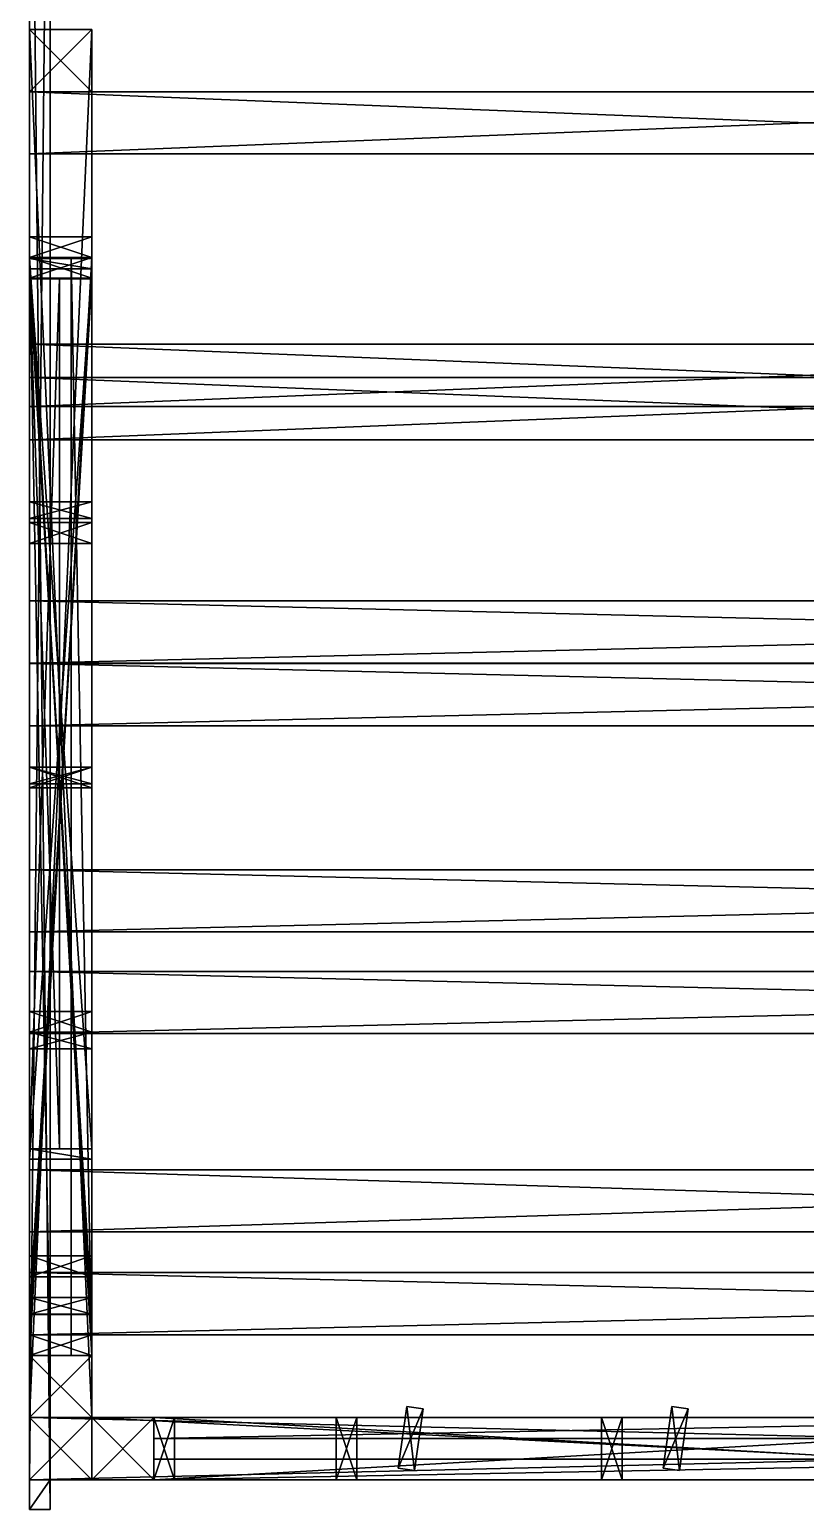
# Model space of a CAD drawing. Extents: x 18 to 6268, y -2472 to 1100.
# Drawn here: x 18 to 1890, y -2472 to 1100 of the extents above; entities that cross this region are included whole.
import ezdxf

# ---------------------------------------------------------------- set-up
doc = ezdxf.new("R2010")
doc.units = 0
doc.header["$MEASUREMENT"] = 0
doc.layers.get('0').update_dxf_attribs({"color": 13, "linetype": 'CONTINUOUS'})

# ---------------------------------------------------------------- blocks, each defined once
blk = doc.blocks.new('_____150_150_6250')
at = {"color": 57}
for p, q in [((6250, 150, 150), (0, 150, 150)), ((0, 0), (0, 150)), ((0, 150), (0, 150, 150)), ((6250, 150), (0, 150)), ((0, 150, 150), (0, 0, 150)), ((6250, 0, 150), (0, 0, 150)), ((6250, 0), (0, 0)), ((0, 0, 150), (0, 0))]:
    blk.add_line(p, q, dxfattribs=at)
mesh = blk.add_polyface(dxfattribs=at)
corners = [(6250, 150), (0, 0), (0, 150), (6250, 0)]
mesh.append_faces([[corners[k] for k in face] for face in [(0, 1, 2), (1, 0, 3)]], dxfattribs={"vtx0": -1, "color": 57})
mesh = blk.add_polyface(dxfattribs=at)
corners = [(6250, 0, 150), (0, 150, 150), (0, 0, 150), (6250, 150, 150)]
mesh.append_faces([[corners[k] for k in face] for face in [(0, 1, 2), (1, 0, 3)]], dxfattribs={"vtx0": -1, "color": 57})
mesh = blk.add_polyface(dxfattribs=at)
corners = [(0, 150, 150), (6250, 150), (0, 150), (6250, 150, 150)]
mesh.append_faces([[corners[k] for k in face] for face in [(0, 1, 2), (1, 0, 3)]], dxfattribs={"vtx0": -1, "color": 57})
mesh = blk.add_polyface(dxfattribs=at)
corners = [(0, 150, 150), (0, 0), (0, 0, 150), (0, 150)]
mesh.append_faces([[corners[k] for k in face] for face in [(0, 1, 2), (1, 0, 3)]], dxfattribs={"vtx0": -1, "color": 57})
mesh = blk.add_polyface(dxfattribs=at)
corners = [(6250, 0), (0, 0, 150), (0, 0), (6250, 0, 150)]
mesh.append_faces([[corners[k] for k in face] for face in [(0, 1, 2), (1, 0, 3)]], dxfattribs={"vtx0": -1, "color": 57})
blk = doc.blocks.new('GROUP_3')
at = {"color": 57}
for p, q in [((0, 0), (0, 150)), ((0, 0, 3050), (0, 150, 3050)), ((0, 150), (0, 150, 3050)), ((0, 150, 3050), (150, 150, 3050)), ((0, 150), (150, 150)), ((150, 150, 3050), (150, 0, 3050)), ((150, 150), (150, 150, 3050)), ((150, 150), (150, 0)), ((0, 0), (0, 0, 3050)), ((150, 0, 3050), (0, 0, 3050)), ((150, 0), (0, 0)), ((150, 0), (150, 0, 3050))]:
    blk.add_line(p, q, dxfattribs=at)
mesh = blk.add_polyface(dxfattribs=at)
corners = [(0, 150, 3050), (0, 0), (0, 0, 3050), (0, 150)]
mesh.append_faces([[corners[k] for k in face] for face in [(0, 1, 2), (1, 0, 3)]], dxfattribs={"vtx0": -1, "color": 57})
mesh = blk.add_polyface(dxfattribs=at)
corners = [(150, 0, 3050), (0, 150, 3050), (0, 0, 3050), (150, 150, 3050)]
mesh.append_faces([[corners[k] for k in face] for face in [(0, 1, 2), (1, 0, 3)]], dxfattribs={"vtx0": -1, "color": 57})
mesh = blk.add_polyface(dxfattribs=at)
corners = [(0, 150, 3050), (150, 150), (0, 150), (150, 150, 3050)]
mesh.append_faces([[corners[k] for k in face] for face in [(0, 1, 2), (1, 0, 3)]], dxfattribs={"vtx0": -1, "color": 57})
mesh = blk.add_polyface(dxfattribs=at)
corners = [(150, 150), (0, 0), (0, 150), (150, 0)]
mesh.append_faces([[corners[k] for k in face] for face in [(0, 1, 2), (1, 0, 3)]], dxfattribs={"vtx0": -1, "color": 57})
mesh = blk.add_polyface(dxfattribs=at)
corners = [(150, 150), (150, 0, 3050), (150, 0), (150, 150, 3050)]
mesh.append_faces([[corners[k] for k in face] for face in [(0, 1, 2), (1, 0, 3)]], dxfattribs={"vtx0": -1, "color": 57})
mesh = blk.add_polyface(dxfattribs=at)
corners = [(150, 0, 3050), (0, 0), (150, 0), (0, 0, 3050)]
mesh.append_faces([[corners[k] for k in face] for face in [(0, 1, 2), (1, 0, 3)]], dxfattribs={"vtx0": -1, "color": 57})
blk = doc.blocks.new('GROUP_6')
at = {"color": 57}
for p, q in [((0, 0), (0, 150)), ((0, 0, 3350), (0, 150, 3350)), ((0, 150), (0, 150, 3350)), ((0, 150), (150, 150)), ((0, 150, 3350), (150, 150, 3350)), ((150, 150), (150, 0)), ((150, 150), (150, 150, 3350)), ((150, 150, 3350), (150, 0, 3350)), ((150, 0), (0, 0)), ((150, 0, 3350), (0, 0, 3350)), ((0, 0), (0, 0, 3350)), ((150, 0), (150, 0, 3350))]:
    blk.add_line(p, q, dxfattribs=at)
mesh = blk.add_polyface(dxfattribs=at)
corners = [(0, 150, 3350), (0, 0), (0, 0, 3350), (0, 150)]
mesh.append_faces([[corners[k] for k in face] for face in [(0, 1, 2), (1, 0, 3)]], dxfattribs={"vtx0": -1, "color": 57})
mesh = blk.add_polyface(dxfattribs=at)
corners = [(0, 150, 3350), (150, 150), (0, 150), (150, 150, 3350)]
mesh.append_faces([[corners[k] for k in face] for face in [(0, 1, 2), (1, 0, 3)]], dxfattribs={"vtx0": -1, "color": 57})
mesh = blk.add_polyface(dxfattribs=at)
corners = [(150, 0, 3350), (0, 150, 3350), (0, 0, 3350), (150, 150, 3350)]
mesh.append_faces([[corners[k] for k in face] for face in [(0, 1, 2), (1, 0, 3)]], dxfattribs={"vtx0": -1, "color": 57})
mesh = blk.add_polyface(dxfattribs=at)
corners = [(150, 150), (0, 0), (0, 150), (150, 0)]
mesh.append_faces([[corners[k] for k in face] for face in [(0, 1, 2), (1, 0, 3)]], dxfattribs={"vtx0": -1, "color": 57})
mesh = blk.add_polyface(dxfattribs=at)
corners = [(150, 150), (150, 0, 3350), (150, 0), (150, 150, 3350)]
mesh.append_faces([[corners[k] for k in face] for face in [(0, 1, 2), (1, 0, 3)]], dxfattribs={"vtx0": -1, "color": 57})
mesh = blk.add_polyface(dxfattribs=at)
corners = [(150, 0, 3350), (0, 0), (150, 0), (0, 0, 3350)]
mesh.append_faces([[corners[k] for k in face] for face in [(0, 1, 2), (1, 0, 3)]], dxfattribs={"vtx0": -1, "color": 57})
blk = doc.blocks.new('GROUP_5')
at = {"color": 57}
for p, q in [((0, 150, 3050), (50, 150, 3050)), ((0, 150), (50, 150)), ((0, 150), (0, 150, 3050)), ((0, 0), (0, 150)), ((0, 0, 3050), (0, 150, 3050)), ((50, 150), (50, 0)), ((50, 150), (50, 150, 3050)), ((50, 150, 3050), (50, 0, 3050)), ((50, 0), (0, 0)), ((0, 0), (0, 0, 3050)), ((50, 0, 3050), (0, 0, 3050)), ((50, 0), (50, 0, 3050))]:
    blk.add_line(p, q, dxfattribs=at)
mesh = blk.add_polyface(dxfattribs=at)
corners = [(50, 150), (0, 0), (0, 150), (50, 0)]
mesh.append_faces([[corners[k] for k in face] for face in [(0, 1, 2), (1, 0, 3)]], dxfattribs={"vtx0": -1, "color": 57})
mesh = blk.add_polyface(dxfattribs=at)
corners = [(0, 150, 3050), (50, 150), (0, 150), (50, 150, 3050)]
mesh.append_faces([[corners[k] for k in face] for face in [(0, 1, 2), (1, 0, 3)]], dxfattribs={"vtx0": -1, "color": 57})
mesh = blk.add_polyface(dxfattribs=at)
corners = [(50, 0, 3050), (0, 150, 3050), (0, 0, 3050), (50, 150, 3050)]
mesh.append_faces([[corners[k] for k in face] for face in [(0, 1, 2), (1, 0, 3)]], dxfattribs={"vtx0": -1, "color": 57})
mesh = blk.add_polyface(dxfattribs=at)
corners = [(0, 150, 3050), (0, 0), (0, 0, 3050), (0, 150)]
mesh.append_faces([[corners[k] for k in face] for face in [(0, 1, 2), (1, 0, 3)]], dxfattribs={"vtx0": -1, "color": 57})
mesh = blk.add_polyface(dxfattribs=at)
corners = [(50, 150), (50, 0, 3050), (50, 0), (50, 150, 3050)]
mesh.append_faces([[corners[k] for k in face] for face in [(0, 1, 2), (1, 0, 3)]], dxfattribs={"vtx0": -1, "color": 57})
mesh = blk.add_polyface(dxfattribs=at)
corners = [(50, 0, 3050), (0, 0), (50, 0), (0, 0, 3050)]
mesh.append_faces([[corners[k] for k in face] for face in [(0, 1, 2), (1, 0, 3)]], dxfattribs={"vtx0": -1, "color": 57})
blk = doc.blocks.new('GROUP_7')
at = {"color": 57}
for p, q in [((0, 150, 150), (2900, 150, 150)), ((0, 150), (0, 0)), ((0, 150, 150), (0, 150)), ((0, 150), (2900, 150)), ((0, 0, 150), (0, 150, 150)), ((0, 0, 150), (2900, 0, 150)), ((0, 0), (2900, 0)), ((0, 0), (0, 0, 150))]:
    blk.add_line(p, q, dxfattribs=at)
mesh = blk.add_polyface(dxfattribs=at)
corners = [(0, 150), (2900, 0), (0, 0), (2900, 150)]
mesh.append_faces([[corners[k] for k in face] for face in [(0, 1, 2), (1, 0, 3)]], dxfattribs={"vtx0": -1, "color": 57})
mesh = blk.add_polyface(dxfattribs=at)
corners = [(2900, 0, 150), (0, 150, 150), (0, 0, 150), (2900, 150, 150)]
mesh.append_faces([[corners[k] for k in face] for face in [(0, 1, 2), (1, 0, 3)]], dxfattribs={"vtx0": -1, "color": 57})
mesh = blk.add_polyface(dxfattribs=at)
corners = [(0, 150, 150), (0, 0), (0, 0, 150), (0, 150)]
mesh.append_faces([[corners[k] for k in face] for face in [(0, 1, 2), (1, 0, 3)]], dxfattribs={"vtx0": -1, "color": 57})
mesh = blk.add_polyface(dxfattribs=at)
corners = [(0, 150, 150), (2900, 150), (0, 150), (2900, 150, 150)]
mesh.append_faces([[corners[k] for k in face] for face in [(0, 1, 2), (1, 0, 3)]], dxfattribs={"vtx0": -1, "color": 57})
mesh = blk.add_polyface(dxfattribs=at)
corners = [(2900, 0), (0, 0, 150), (0, 0), (2900, 0, 150)]
mesh.append_faces([[corners[k] for k in face] for face in [(0, 1, 2), (1, 0, 3)]], dxfattribs={"vtx0": -1, "color": 57})
blk = doc.blocks.new('GROUP_11')
at = {"color": 57}
for p, q in [((0, 0, 4100), (0, 150, 4100)), ((0, 150), (0, 150, 4100)), ((0, 0), (0, 150)), ((0, 150, 4100), (150, 150, 4100)), ((0, 150), (150, 150)), ((150, 150), (150, 0)), ((150, 150, 4100), (150, 0, 4100)), ((150, 150), (150, 150, 4100)), ((0, 0), (0, 0, 4100)), ((150, 0, 4100), (0, 0, 4100)), ((150, 0), (0, 0)), ((150, 0), (150, 0, 4100))]:
    blk.add_line(p, q, dxfattribs=at)
mesh = blk.add_polyface(dxfattribs=at)
corners = [(150, 150), (0, 0), (0, 150), (150, 0)]
mesh.append_faces([[corners[k] for k in face] for face in [(0, 1, 2), (1, 0, 3)]], dxfattribs={"vtx0": -1, "color": 57})
mesh = blk.add_polyface(dxfattribs=at)
corners = [(150, 0, 4100), (0, 150, 4100), (0, 0, 4100), (150, 150, 4100)]
mesh.append_faces([[corners[k] for k in face] for face in [(0, 1, 2), (1, 0, 3)]], dxfattribs={"vtx0": -1, "color": 57})
mesh = blk.add_polyface(dxfattribs=at)
corners = [(0, 150, 4100), (0, 0), (0, 0, 4100), (0, 150)]
mesh.append_faces([[corners[k] for k in face] for face in [(0, 1, 2), (1, 0, 3)]], dxfattribs={"vtx0": -1, "color": 57})
mesh = blk.add_polyface(dxfattribs=at)
corners = [(0, 150, 4100), (150, 150), (0, 150), (150, 150, 4100)]
mesh.append_faces([[corners[k] for k in face] for face in [(0, 1, 2), (1, 0, 3)]], dxfattribs={"vtx0": -1, "color": 57})
mesh = blk.add_polyface(dxfattribs=at)
corners = [(150, 150), (150, 0, 4100), (150, 0), (150, 150, 4100)]
mesh.append_faces([[corners[k] for k in face] for face in [(0, 1, 2), (1, 0, 3)]], dxfattribs={"vtx0": -1, "color": 57})
mesh = blk.add_polyface(dxfattribs=at)
corners = [(150, 0, 4100), (0, 0), (150, 0), (0, 0, 4100)]
mesh.append_faces([[corners[k] for k in face] for face in [(0, 1, 2), (1, 0, 3)]], dxfattribs={"vtx0": -1, "color": 57})
blk = doc.blocks.new('GROUP_2')
at = {"color": 57}
for p, q in [((0, 0), (0, 150)), ((0, 0, 2800), (0, 150, 2800)), ((0, 150), (150, 150)), ((0, 150), (0, 150, 2800)), ((0, 150, 2800), (150, 150, 2800)), ((150, 150), (150, 150, 2800)), ((150, 150, 2800), (150, 0, 2800)), ((150, 150), (150, 0)), ((0, 0), (0, 0, 2800)), ((150, 0), (0, 0)), ((150, 0, 2800), (0, 0, 2800)), ((150, 0), (150, 0, 2800))]:
    blk.add_line(p, q, dxfattribs=at)
mesh = blk.add_polyface(dxfattribs=at)
corners = [(0, 150, 2800), (0, 0), (0, 0, 2800), (0, 150)]
mesh.append_faces([[corners[k] for k in face] for face in [(0, 1, 2), (1, 0, 3)]], dxfattribs={"vtx0": -1, "color": 57})
mesh = blk.add_polyface(dxfattribs=at)
corners = [(150, 150), (0, 0), (0, 150), (150, 0)]
mesh.append_faces([[corners[k] for k in face] for face in [(0, 1, 2), (1, 0, 3)]], dxfattribs={"vtx0": -1, "color": 57})
mesh = blk.add_polyface(dxfattribs=at)
corners = [(150, 0, 2800), (0, 150, 2800), (0, 0, 2800), (150, 150, 2800)]
mesh.append_faces([[corners[k] for k in face] for face in [(0, 1, 2), (1, 0, 3)]], dxfattribs={"vtx0": -1, "color": 57})
mesh = blk.add_polyface(dxfattribs=at)
corners = [(0, 150, 2800), (150, 150), (0, 150), (150, 150, 2800)]
mesh.append_faces([[corners[k] for k in face] for face in [(0, 1, 2), (1, 0, 3)]], dxfattribs={"vtx0": -1, "color": 57})
mesh = blk.add_polyface(dxfattribs=at)
corners = [(150, 150), (150, 0, 2800), (150, 0), (150, 150, 2800)]
mesh.append_faces([[corners[k] for k in face] for face in [(0, 1, 2), (1, 0, 3)]], dxfattribs={"vtx0": -1, "color": 57})
mesh = blk.add_polyface(dxfattribs=at)
corners = [(150, 0, 2800), (0, 0), (150, 0), (0, 0, 2800)]
mesh.append_faces([[corners[k] for k in face] for face in [(0, 1, 2), (1, 0, 3)]], dxfattribs={"vtx0": -1, "color": 57})
blk = doc.blocks.new('GROUP_12')
at = {"color": 57}
for p, q in [((0, 0), (0, 150)), ((6250, 150), (0, 150)), ((0, 150, 200), (0, 0, 200)), ((6250, 150, 200), (0, 150, 200)), ((0, 150), (0, 150, 200)), ((6250, 0), (0, 0)), ((6250, 0, 200), (0, 0, 200)), ((0, 0, 200), (0, 0))]:
    blk.add_line(p, q, dxfattribs=at)
mesh = blk.add_polyface(dxfattribs=at)
corners = [(0, 150, 200), (0, 0), (0, 0, 200), (0, 150)]
mesh.append_faces([[corners[k] for k in face] for face in [(0, 1, 2), (1, 0, 3)]], dxfattribs={"vtx0": -1, "color": 57})
mesh = blk.add_polyface(dxfattribs=at)
corners = [(6250, 0, 200), (0, 150, 200), (0, 0, 200), (6250, 150, 200)]
mesh.append_faces([[corners[k] for k in face] for face in [(0, 1, 2), (1, 0, 3)]], dxfattribs={"vtx0": -1, "color": 57})
mesh = blk.add_polyface(dxfattribs=at)
corners = [(0, 150, 200), (6250, 150), (0, 150), (6250, 150, 200)]
mesh.append_faces([[corners[k] for k in face] for face in [(0, 1, 2), (1, 0, 3)]], dxfattribs={"vtx0": -1, "color": 57})
mesh = blk.add_polyface(dxfattribs=at)
corners = [(6250, 150), (0, 0), (0, 150), (6250, 0)]
mesh.append_faces([[corners[k] for k in face] for face in [(0, 1, 2), (1, 0, 3)]], dxfattribs={"vtx0": -1, "color": 57})
mesh = blk.add_polyface(dxfattribs=at)
corners = [(6250, 0), (0, 0, 200), (0, 0), (6250, 0, 200)]
mesh.append_faces([[corners[k] for k in face] for face in [(0, 1, 2), (1, 0, 3)]], dxfattribs={"vtx0": -1, "color": 57})
blk = doc.blocks.new('GROUP_14')
at = {"color": 57}
for p, q in [((0, 0), (0, 50)), ((0, 0, 5544.7), (0, 50, 5544.7)), ((0, 50, 5544.7), (150, 50, 5544.7)), ((0, 50), (0, 50, 5544.7)), ((0, 50), (150, 50)), ((150, 50, 5544.7), (150, 0, 5544.7)), ((150, 50), (150, 0)), ((150, 50), (150, 50, 5544.7)), ((0, 0), (0, 0, 5544.7)), ((150, 0, 5544.7), (0, 0, 5544.7)), ((150, 0), (0, 0)), ((150, 0), (150, 0, 5544.7))]:
    blk.add_line(p, q, dxfattribs=at)
mesh = blk.add_polyface(dxfattribs=at)
corners = [(150, 0, 5544.7), (0, 50, 5544.7), (0, 0, 5544.7), (150, 50, 5544.7)]
mesh.append_faces([[corners[k] for k in face] for face in [(0, 1, 2), (1, 0, 3)]], dxfattribs={"vtx0": -1, "color": 57})
mesh = blk.add_polyface(dxfattribs=at)
corners = [(0, 50, 5544.7), (0, 0), (0, 0, 5544.7), (0, 50)]
mesh.append_faces([[corners[k] for k in face] for face in [(0, 1, 2), (1, 0, 3)]], dxfattribs={"vtx0": -1, "color": 57})
mesh = blk.add_polyface(dxfattribs=at)
corners = [(0, 50, 5544.7), (150, 50), (0, 50), (150, 50, 5544.7)]
mesh.append_faces([[corners[k] for k in face] for face in [(0, 1, 2), (1, 0, 3)]], dxfattribs={"vtx0": -1, "color": 57})
mesh = blk.add_polyface(dxfattribs=at)
corners = [(0, 50), (150, 0), (0, 0), (150, 50)]
mesh.append_faces([[corners[k] for k in face] for face in [(0, 1, 2), (1, 0, 3)]], dxfattribs={"vtx0": -1, "color": 57})
mesh = blk.add_polyface(dxfattribs=at)
corners = [(150, 50), (150, 0, 5544.7), (150, 0), (150, 50, 5544.7)]
mesh.append_faces([[corners[k] for k in face] for face in [(0, 1, 2), (1, 0, 3)]], dxfattribs={"vtx0": -1, "color": 57})
mesh = blk.add_polyface(dxfattribs=at)
corners = [(150, 0, 5544.7), (0, 0), (150, 0), (0, 0, 5544.7)]
mesh.append_faces([[corners[k] for k in face] for face in [(0, 1, 2), (1, 0, 3)]], dxfattribs={"vtx0": -1, "color": 57})
blk = doc.blocks.new('GROUP_13')
at = {"color": 57}
for p, q in [((0, 0, 50), (0, 2500, 50)), ((0, 2500), (150, 2500)), ((0, 0), (0, 2500)), ((150, 2500, 50), (0, 2500, 50)), ((0, 2500, 50), (0, 2500)), ((150, 0), (150, 2500)), ((150, 0, 50), (150, 2500, 50)), ((150, 2500), (150, 2500, 50)), ((150, 0, 50), (0, 0, 50)), ((0, 0), (150, 0)), ((0, 0, 50), (0, 0)), ((150, 0), (150, 0, 50))]:
    blk.add_line(p, q, dxfattribs=at)
mesh = blk.add_polyface(dxfattribs=at)
corners = [(150, 0, 50), (0, 2500, 50), (0, 0, 50), (150, 2500, 50)]
mesh.append_faces([[corners[k] for k in face] for face in [(0, 1, 2), (1, 0, 3)]], dxfattribs={"vtx0": -1, "color": 57})
mesh = blk.add_polyface(dxfattribs=at)
corners = [(0, 2500, 50), (150, 2500), (0, 2500), (150, 2500, 50)]
mesh.append_faces([[corners[k] for k in face] for face in [(0, 1, 2), (1, 0, 3)]], dxfattribs={"vtx0": -1, "color": 57})
mesh = blk.add_polyface(dxfattribs=at)
corners = [(150, 2500), (0, 0), (0, 2500), (150, 0)]
mesh.append_faces([[corners[k] for k in face] for face in [(0, 1, 2), (1, 0, 3)]], dxfattribs={"vtx0": -1, "color": 57})
mesh = blk.add_polyface(dxfattribs=at)
corners = [(0, 0, 50), (0, 2500), (0, 0), (0, 2500, 50)]
mesh.append_faces([[corners[k] for k in face] for face in [(0, 1, 2), (1, 0, 3)]], dxfattribs={"vtx0": -1, "color": 57})
mesh = blk.add_polyface(dxfattribs=at)
corners = [(150, 2500), (150, 0, 50), (150, 0), (150, 2500, 50)]
mesh.append_faces([[corners[k] for k in face] for face in [(0, 1, 2), (1, 0, 3)]], dxfattribs={"vtx0": -1, "color": 57})
mesh = blk.add_polyface(dxfattribs=at)
corners = [(150, 0), (0, 0, 50), (0, 0), (150, 0, 50)]
mesh.append_faces([[corners[k] for k in face] for face in [(0, 1, 2), (1, 0, 3)]], dxfattribs={"vtx0": -1, "color": 57})
blk = doc.blocks.new('GROUP_15')
for p, q in [((0, 2100), (0, 0)), ((0, 2100, 1200), (0, 0)), ((0, 2100, 1200), (0, 2100)), ((72, 2100), (0, 2100)), ((72, 2100, 1200), (0, 2100, 1200)), ((72, 2100), (72, 0)), ((72, 2100, 1200), (72, 0)), ((72, 2100, 1200), (72, 2100)), ((72, 0), (0, 0))]:
    blk.add_line(p, q)
mesh = blk.add_polyface()
corners = [(0, 2100), (0, 0), (0, 2100, 1200)]
mesh.append_faces([[corners[k] for k in face] for face in [(0, 1, 2)]])
mesh = blk.add_polyface()
corners = [(72, 2100), (0, 0), (0, 2100), (72, 0)]
mesh.append_faces([[corners[k] for k in face] for face in [(0, 1, 2), (1, 0, 3)]], dxfattribs={"vtx0": -1})
mesh = blk.add_polyface()
corners = [(72, 0), (0, 2100, 1200), (0, 0), (72, 2100, 1200)]
mesh.append_faces([[corners[k] for k in face] for face in [(0, 1, 2), (1, 0, 3)]], dxfattribs={"vtx0": -1})
mesh = blk.add_polyface()
corners = [(0, 2100, 1200), (72, 2100), (0, 2100), (72, 2100, 1200)]
mesh.append_faces([[corners[k] for k in face] for face in [(0, 1, 2), (1, 0, 3)]], dxfattribs={"vtx0": -1})
mesh = blk.add_polyface()
corners = [(72, 2100, 1200), (72, 0), (72, 2100)]
mesh.append_faces([[corners[k] for k in face] for face in [(0, 1, 2)]])
blk = doc.blocks.new('GROUP_1')
at = {"color": 57}
for p, q in [((0, 150, 900), (50, 150, 900)), ((0, 150), (0, 150, 900)), ((0, 0, 900), (0, 150, 900)), ((0, 0), (0, 150)), ((0, 150), (50, 150)), ((50, 150, 900), (50, 0, 900)), ((50, 150), (50, 150, 900)), ((50, 150), (50, 0)), ((50, 0, 900), (0, 0, 900)), ((0, 0), (0, 0, 900)), ((50, 0), (0, 0)), ((50, 0), (50, 0, 900))]:
    blk.add_line(p, q, dxfattribs=at)
mesh = blk.add_polyface(dxfattribs=at)
corners = [(0, 150, 900), (0, 0), (0, 0, 900), (0, 150)]
mesh.append_faces([[corners[k] for k in face] for face in [(0, 1, 2), (1, 0, 3)]], dxfattribs={"vtx0": -1, "color": 57})
mesh = blk.add_polyface(dxfattribs=at)
corners = [(50, 150), (0, 0), (0, 150), (50, 0)]
mesh.append_faces([[corners[k] for k in face] for face in [(0, 1, 2), (1, 0, 3)]], dxfattribs={"vtx0": -1, "color": 57})
mesh = blk.add_polyface(dxfattribs=at)
corners = [(50, 0, 900), (0, 150, 900), (0, 0, 900), (50, 150, 900)]
mesh.append_faces([[corners[k] for k in face] for face in [(0, 1, 2), (1, 0, 3)]], dxfattribs={"vtx0": -1, "color": 57})
mesh = blk.add_polyface(dxfattribs=at)
corners = [(0, 150, 900), (50, 150), (0, 150), (50, 150, 900)]
mesh.append_faces([[corners[k] for k in face] for face in [(0, 1, 2), (1, 0, 3)]], dxfattribs={"vtx0": -1, "color": 57})
mesh = blk.add_polyface(dxfattribs=at)
corners = [(50, 150), (50, 0, 900), (50, 0), (50, 150, 900)]
mesh.append_faces([[corners[k] for k in face] for face in [(0, 1, 2), (1, 0, 3)]], dxfattribs={"vtx0": -1, "color": 57})
mesh = blk.add_polyface(dxfattribs=at)
corners = [(50, 0, 900), (0, 0), (50, 0), (0, 0, 900)]
mesh.append_faces([[corners[k] for k in face] for face in [(0, 1, 2), (1, 0, 3)]], dxfattribs={"vtx0": -1, "color": 57})
blk = doc.blocks.new('GROUP_16')
at = {"color": 57}
for p, q in [((0, 50), (0, 50, 2750)), ((0, 50, 2750), (150, 50, 2750)), ((0, 0, 2750), (0, 50, 2750)), ((0, 0), (0, 50)), ((0, 50), (150, 50)), ((150, 50, 2750), (150, 0, 2750)), ((150, 50), (150, 0)), ((150, 50), (150, 50, 2750)), ((0, 0), (0, 0, 2750)), ((150, 0), (0, 0)), ((150, 0, 2750), (0, 0, 2750)), ((150, 0), (150, 0, 2750))]:
    blk.add_line(p, q, dxfattribs=at)
mesh = blk.add_polyface(dxfattribs=at)
corners = [(0, 50, 2750), (0, 0), (0, 0, 2750), (0, 50)]
mesh.append_faces([[corners[k] for k in face] for face in [(0, 1, 2), (1, 0, 3)]], dxfattribs={"vtx0": -1, "color": 57})
mesh = blk.add_polyface(dxfattribs=at)
corners = [(0, 50, 2750), (150, 50), (0, 50), (150, 50, 2750)]
mesh.append_faces([[corners[k] for k in face] for face in [(0, 1, 2), (1, 0, 3)]], dxfattribs={"vtx0": -1, "color": 57})
mesh = blk.add_polyface(dxfattribs=at)
corners = [(150, 50), (0, 0), (0, 50), (150, 0)]
mesh.append_faces([[corners[k] for k in face] for face in [(0, 1, 2), (1, 0, 3)]], dxfattribs={"vtx0": -1, "color": 57})
mesh = blk.add_polyface(dxfattribs=at)
corners = [(150, 0, 2750), (0, 50, 2750), (0, 0, 2750), (150, 50, 2750)]
mesh.append_faces([[corners[k] for k in face] for face in [(0, 1, 2), (1, 0, 3)]], dxfattribs={"vtx0": -1, "color": 57})
mesh = blk.add_polyface(dxfattribs=at)
corners = [(150, 50), (150, 0, 2750), (150, 0), (150, 50, 2750)]
mesh.append_faces([[corners[k] for k in face] for face in [(0, 1, 2), (1, 0, 3)]], dxfattribs={"vtx0": -1, "color": 57})
mesh = blk.add_polyface(dxfattribs=at)
corners = [(150, 0, 2750), (0, 0), (150, 0), (0, 0, 2750)]
mesh.append_faces([[corners[k] for k in face] for face in [(0, 1, 2), (1, 0, 3)]], dxfattribs={"vtx0": -1, "color": 57})
blk = doc.blocks.new('GROUP_10')
at = {"color": 57}
for p, q in [((0, 2650), (0, 2650, 50)), ((0, 2650), (0, 0)), ((0, 2650, 50), (0, 0, 50)), ((0, 2650, 50), (150, 2650, 50)), ((150, 2650), (0, 2650)), ((150, 2650), (150, 0)), ((150, 2650, 50), (150, 0, 50)), ((150, 2650, 50), (150, 2650)), ((0, 0), (0, 0, 50)), ((150, 0), (0, 0)), ((0, 0, 50), (150, 0, 50)), ((150, 0, 50), (150, 0))]:
    blk.add_line(p, q, dxfattribs=at)
mesh = blk.add_polyface(dxfattribs=at)
corners = [(0, 2650), (150, 2650, 50), (150, 2650), (0, 2650, 50)]
mesh.append_faces([[corners[k] for k in face] for face in [(0, 1, 2), (1, 0, 3)]], dxfattribs={"vtx0": -1, "color": 57})
mesh = blk.add_polyface(dxfattribs=at)
corners = [(0, 2650, 50), (0, 0), (0, 0, 50), (0, 2650)]
mesh.append_faces([[corners[k] for k in face] for face in [(0, 1, 2), (1, 0, 3)]], dxfattribs={"vtx0": -1, "color": 57})
mesh = blk.add_polyface(dxfattribs=at)
corners = [(150, 2650), (0, 0), (0, 2650), (150, 0)]
mesh.append_faces([[corners[k] for k in face] for face in [(0, 1, 2), (1, 0, 3)]], dxfattribs={"vtx0": -1, "color": 57})
mesh = blk.add_polyface(dxfattribs=at)
corners = [(150, 0, 50), (0, 2650, 50), (0, 0, 50), (150, 2650, 50)]
mesh.append_faces([[corners[k] for k in face] for face in [(0, 1, 2), (1, 0, 3)]], dxfattribs={"vtx0": -1, "color": 57})
mesh = blk.add_polyface(dxfattribs=at)
corners = [(150, 0), (150, 2650, 50), (150, 0, 50), (150, 2650)]
mesh.append_faces([[corners[k] for k in face] for face in [(0, 1, 2), (1, 0, 3)]], dxfattribs={"vtx0": -1, "color": 57})
mesh = blk.add_polyface(dxfattribs=at)
corners = [(150, 0, 50), (0, 0), (150, 0), (0, 0, 50)]
mesh.append_faces([[corners[k] for k in face] for face in [(0, 1, 2), (1, 0, 3)]], dxfattribs={"vtx0": -1, "color": 57})
blk = doc.blocks.new('GROUP_18')
at = {"color": 57}
for p, q in [((0, 0, 1000), (0, 50, 1000)), ((0, 50, 1000), (150, 50, 1000)), ((0, 0), (0, 50)), ((0, 50), (0, 50, 1000)), ((0, 50), (150, 50)), ((150, 50), (150, 0)), ((150, 50), (150, 50, 1000)), ((150, 50, 1000), (150, 0, 1000)), ((0, 0), (0, 0, 1000)), ((150, 0, 1000), (0, 0, 1000)), ((150, 0), (0, 0)), ((150, 0), (150, 0, 1000))]:
    blk.add_line(p, q, dxfattribs=at)
mesh = blk.add_polyface(dxfattribs=at)
corners = [(150, 0, 1000), (0, 50, 1000), (0, 0, 1000), (150, 50, 1000)]
mesh.append_faces([[corners[k] for k in face] for face in [(0, 1, 2), (1, 0, 3)]], dxfattribs={"vtx0": -1, "color": 57})
mesh = blk.add_polyface(dxfattribs=at)
corners = [(150, 50), (0, 0), (0, 50), (150, 0)]
mesh.append_faces([[corners[k] for k in face] for face in [(0, 1, 2), (1, 0, 3)]], dxfattribs={"vtx0": -1, "color": 57})
mesh = blk.add_polyface(dxfattribs=at)
corners = [(0, 50, 1000), (150, 50), (0, 50), (150, 50, 1000)]
mesh.append_faces([[corners[k] for k in face] for face in [(0, 1, 2), (1, 0, 3)]], dxfattribs={"vtx0": -1, "color": 57})
mesh = blk.add_polyface(dxfattribs=at)
corners = [(0, 50, 1000), (0, 0), (0, 0, 1000), (0, 50)]
mesh.append_faces([[corners[k] for k in face] for face in [(0, 1, 2), (1, 0, 3)]], dxfattribs={"vtx0": -1, "color": 57})
mesh = blk.add_polyface(dxfattribs=at)
corners = [(150, 50), (150, 0, 1000), (150, 0), (150, 50, 1000)]
mesh.append_faces([[corners[k] for k in face] for face in [(0, 1, 2), (1, 0, 3)]], dxfattribs={"vtx0": -1, "color": 57})
mesh = blk.add_polyface(dxfattribs=at)
corners = [(150, 0, 1000), (0, 0), (150, 0), (0, 0, 1000)]
mesh.append_faces([[corners[k] for k in face] for face in [(0, 1, 2), (1, 0, 3)]], dxfattribs={"vtx0": -1, "color": 57})
blk = doc.blocks.new('GROUP_19')
at = {"color": 57}
for p, q in [((150, 2550, 50), (0, 2550, 50)), ((0, 0, 50), (0, 2550, 50)), ((0, 2550), (150, 2550)), ((0, 2550, 50), (0, 2550)), ((0, 0), (0, 2550)), ((150, 0, 50), (150, 2550, 50)), ((150, 2550), (150, 2550, 50)), ((150, 0), (150, 2550)), ((150, 0, 50), (0, 0, 50)), ((0, 0, 50), (0, 0)), ((0, 0), (150, 0)), ((150, 0), (150, 0, 50))]:
    blk.add_line(p, q, dxfattribs=at)
mesh = blk.add_polyface(dxfattribs=at)
corners = [(150, 0, 50), (0, 2550, 50), (0, 0, 50), (150, 2550, 50)]
mesh.append_faces([[corners[k] for k in face] for face in [(0, 1, 2), (1, 0, 3)]], dxfattribs={"vtx0": -1, "color": 57})
mesh = blk.add_polyface(dxfattribs=at)
corners = [(0, 2550, 50), (150, 2550), (0, 2550), (150, 2550, 50)]
mesh.append_faces([[corners[k] for k in face] for face in [(0, 1, 2), (1, 0, 3)]], dxfattribs={"vtx0": -1, "color": 57})
mesh = blk.add_polyface(dxfattribs=at)
corners = [(0, 0, 50), (0, 2550), (0, 0), (0, 2550, 50)]
mesh.append_faces([[corners[k] for k in face] for face in [(0, 1, 2), (1, 0, 3)]], dxfattribs={"vtx0": -1, "color": 57})
mesh = blk.add_polyface(dxfattribs=at)
corners = [(150, 2550), (0, 0), (0, 2550), (150, 0)]
mesh.append_faces([[corners[k] for k in face] for face in [(0, 1, 2), (1, 0, 3)]], dxfattribs={"vtx0": -1, "color": 57})
mesh = blk.add_polyface(dxfattribs=at)
corners = [(150, 2550), (150, 0, 50), (150, 0), (150, 2550, 50)]
mesh.append_faces([[corners[k] for k in face] for face in [(0, 1, 2), (1, 0, 3)]], dxfattribs={"vtx0": -1, "color": 57})
mesh = blk.add_polyface(dxfattribs=at)
corners = [(150, 0), (0, 0, 50), (0, 0), (150, 0, 50)]
mesh.append_faces([[corners[k] for k in face] for face in [(0, 1, 2), (1, 0, 3)]], dxfattribs={"vtx0": -1, "color": 57})
blk = doc.blocks.new('GROUP_20')
at = {"color": 57}
for p, q in [((0, 0, 50), (0, 2650, 50)), ((0, 2650, 50), (0, 2650)), ((0, 0), (0, 2650)), ((0, 2650), (150, 2650)), ((150, 2650, 50), (0, 2650, 50)), ((150, 0), (150, 2650)), ((150, 2650), (150, 2650, 50)), ((150, 0, 50), (150, 2650, 50)), ((0, 0, 50), (0, 0)), ((0, 0), (150, 0)), ((150, 0, 50), (0, 0, 50)), ((150, 0), (150, 0, 50))]:
    blk.add_line(p, q, dxfattribs=at)
mesh = blk.add_polyface(dxfattribs=at)
corners = [(0, 0, 50), (0, 2650), (0, 0), (0, 2650, 50)]
mesh.append_faces([[corners[k] for k in face] for face in [(0, 1, 2), (1, 0, 3)]], dxfattribs={"vtx0": -1, "color": 57})
mesh = blk.add_polyface(dxfattribs=at)
corners = [(150, 2650), (0, 0), (0, 2650), (150, 0)]
mesh.append_faces([[corners[k] for k in face] for face in [(0, 1, 2), (1, 0, 3)]], dxfattribs={"vtx0": -1, "color": 57})
mesh = blk.add_polyface(dxfattribs=at)
corners = [(0, 2650, 50), (150, 2650), (0, 2650), (150, 2650, 50)]
mesh.append_faces([[corners[k] for k in face] for face in [(0, 1, 2), (1, 0, 3)]], dxfattribs={"vtx0": -1, "color": 57})
mesh = blk.add_polyface(dxfattribs=at)
corners = [(150, 0, 50), (0, 2650, 50), (0, 0, 50), (150, 2650, 50)]
mesh.append_faces([[corners[k] for k in face] for face in [(0, 1, 2), (1, 0, 3)]], dxfattribs={"vtx0": -1, "color": 57})
mesh = blk.add_polyface(dxfattribs=at)
corners = [(150, 2650), (150, 0, 50), (150, 0), (150, 2650, 50)]
mesh.append_faces([[corners[k] for k in face] for face in [(0, 1, 2), (1, 0, 3)]], dxfattribs={"vtx0": -1, "color": 57})
mesh = blk.add_polyface(dxfattribs=at)
corners = [(150, 0), (0, 0, 50), (0, 0), (150, 0, 50)]
mesh.append_faces([[corners[k] for k in face] for face in [(0, 1, 2), (1, 0, 3)]], dxfattribs={"vtx0": -1, "color": 57})
blk = doc.blocks.new('GROUP_24')
at = {"color": 57}
for p, q in [((0, 150, 200), (0, 0, 200)), ((3750, 150), (0, 150)), ((3750, 150, 200), (0, 150, 200)), ((0, 0), (0, 150)), ((0, 150), (0, 150, 200)), ((0, 0, 200), (0, 0)), ((3750, 0, 200), (0, 0, 200)), ((3750, 0), (0, 0))]:
    blk.add_line(p, q, dxfattribs=at)
mesh = blk.add_polyface(dxfattribs=at)
corners = [(0, 150, 200), (3750, 150), (0, 150), (3750, 150, 200)]
mesh.append_faces([[corners[k] for k in face] for face in [(0, 1, 2), (1, 0, 3)]], dxfattribs={"vtx0": -1, "color": 57})
mesh = blk.add_polyface(dxfattribs=at)
corners = [(3750, 0, 200), (0, 150, 200), (0, 0, 200), (3750, 150, 200)]
mesh.append_faces([[corners[k] for k in face] for face in [(0, 1, 2), (1, 0, 3)]], dxfattribs={"vtx0": -1, "color": 57})
mesh = blk.add_polyface(dxfattribs=at)
corners = [(3750, 150), (0, 0), (0, 150), (3750, 0)]
mesh.append_faces([[corners[k] for k in face] for face in [(0, 1, 2), (1, 0, 3)]], dxfattribs={"vtx0": -1, "color": 57})
mesh = blk.add_polyface(dxfattribs=at)
corners = [(0, 150, 200), (0, 0), (0, 0, 200), (0, 150)]
mesh.append_faces([[corners[k] for k in face] for face in [(0, 1, 2), (1, 0, 3)]], dxfattribs={"vtx0": -1, "color": 57})
mesh = blk.add_polyface(dxfattribs=at)
corners = [(3750, 0), (0, 0, 200), (0, 0), (3750, 0, 200)]
mesh.append_faces([[corners[k] for k in face] for face in [(0, 1, 2), (1, 0, 3)]], dxfattribs={"vtx0": -1, "color": 57})
blk = doc.blocks.new('GROUP_25')
at = {"color": 57}
for p, q in [((0, 150), (0, 150, 200)), ((0, 0), (0, 150)), ((0, 150, 200), (0, 0, 200)), ((4750, 150, 200), (0, 150, 200)), ((4750, 150), (0, 150)), ((4750, 0), (0, 0)), ((4750, 0, 200), (0, 0, 200)), ((0, 0, 200), (0, 0))]:
    blk.add_line(p, q, dxfattribs=at)
mesh = blk.add_polyface(dxfattribs=at)
corners = [(4750, 0, 200), (0, 150, 200), (0, 0, 200), (4750, 150, 200)]
mesh.append_faces([[corners[k] for k in face] for face in [(0, 1, 2), (1, 0, 3)]], dxfattribs={"vtx0": -1, "color": 57})
mesh = blk.add_polyface(dxfattribs=at)
corners = [(0, 150, 200), (4750, 150), (0, 150), (4750, 150, 200)]
mesh.append_faces([[corners[k] for k in face] for face in [(0, 1, 2), (1, 0, 3)]], dxfattribs={"vtx0": -1, "color": 57})
mesh = blk.add_polyface(dxfattribs=at)
corners = [(0, 150, 200), (0, 0), (0, 0, 200), (0, 150)]
mesh.append_faces([[corners[k] for k in face] for face in [(0, 1, 2), (1, 0, 3)]], dxfattribs={"vtx0": -1, "color": 57})
mesh = blk.add_polyface(dxfattribs=at)
corners = [(4750, 150), (0, 0), (0, 150), (4750, 0)]
mesh.append_faces([[corners[k] for k in face] for face in [(0, 1, 2), (1, 0, 3)]], dxfattribs={"vtx0": -1, "color": 57})
mesh = blk.add_polyface(dxfattribs=at)
corners = [(4750, 0), (0, 0, 200), (0, 0), (4750, 0, 200)]
mesh.append_faces([[corners[k] for k in face] for face in [(0, 1, 2), (1, 0, 3)]], dxfattribs={"vtx0": -1, "color": 57})
blk = doc.blocks.new('GROUP_26')
for p, q in [((100, 150), (0, 150)), ((0, 150), (0, 0)), ((0, 150), (0, 150, 40)), ((0, 150, 40), (0, 0, 40)), ((0, 150, 40), (100, 150, 40)), ((100, 150), (100, 0)), ((100, 150, 40), (100, 150)), ((100, 150, 40), (100, 0, 40)), ((100, 0), (0, 0)), ((0, 0), (0, 0, 40)), ((0, 0, 40), (100, 0, 40)), ((100, 0, 40), (100, 0))]:
    blk.add_line(p, q)
at = {"color": 57}
mesh = blk.add_polyface(dxfattribs=at)
corners = [(100, 150), (0, 0), (0, 150), (100, 0)]
mesh.append_faces([[corners[k] for k in face] for face in [(0, 1, 2), (1, 0, 3)]], dxfattribs={"vtx0": -1, "color": 57})
mesh = blk.add_polyface(dxfattribs=at)
corners = [(0, 150, 40), (0, 0), (0, 0, 40), (0, 150)]
mesh.append_faces([[corners[k] for k in face] for face in [(0, 1, 2), (1, 0, 3)]], dxfattribs={"vtx0": -1, "color": 57})
mesh = blk.add_polyface(dxfattribs=at)
corners = [(100, 0, 40), (0, 150, 40), (0, 0, 40), (100, 150, 40)]
mesh.append_faces([[corners[k] for k in face] for face in [(0, 1, 2), (1, 0, 3)]], dxfattribs={"vtx0": -1, "color": 57})
mesh = blk.add_polyface(dxfattribs=at)
corners = [(0, 150, 40), (100, 150), (0, 150), (100, 150, 40)]
mesh.append_faces([[corners[k] for k in face] for face in [(0, 1, 2), (1, 0, 3)]], dxfattribs={"vtx0": -1, "color": 57})
mesh = blk.add_polyface(dxfattribs=at)
corners = [(100, 150), (100, 0, 40), (100, 0), (100, 150, 40)]
mesh.append_faces([[corners[k] for k in face] for face in [(0, 1, 2), (1, 0, 3)]], dxfattribs={"vtx0": -1, "color": 57})
mesh = blk.add_polyface(dxfattribs=at)
corners = [(100, 0, 40), (0, 0), (100, 0), (0, 0, 40)]
mesh.append_faces([[corners[k] for k in face] for face in [(0, 1, 2), (1, 0, 3)]], dxfattribs={"vtx0": -1, "color": 57})
blk = doc.blocks.new('GROUP_17')
at = {"color": 57}
for p, q in [((0, 0), (0, 50)), ((0, 50), (150, 50)), ((0, 0, 2475), (0, 50, 2475)), ((0, 50), (0, 50, 2475)), ((0, 50, 2475), (150, 50, 2475)), ((150, 50), (150, 0)), ((150, 50), (150, 50, 2475)), ((150, 50, 2475), (150, 0, 2475)), ((150, 0), (0, 0)), ((0, 0), (0, 0, 2475)), ((150, 0, 2475), (0, 0, 2475)), ((150, 0), (150, 0, 2475))]:
    blk.add_line(p, q, dxfattribs=at)
mesh = blk.add_polyface(dxfattribs=at)
corners = [(0, 50), (150, 0), (0, 0), (150, 50)]
mesh.append_faces([[corners[k] for k in face] for face in [(0, 1, 2), (1, 0, 3)]], dxfattribs={"vtx0": -1, "color": 57})
mesh = blk.add_polyface(dxfattribs=at)
corners = [(0, 50, 2475), (0, 0), (0, 0, 2475), (0, 50)]
mesh.append_faces([[corners[k] for k in face] for face in [(0, 1, 2), (1, 0, 3)]], dxfattribs={"vtx0": -1, "color": 57})
mesh = blk.add_polyface(dxfattribs=at)
corners = [(0, 50, 2475), (150, 50), (0, 50), (150, 50, 2475)]
mesh.append_faces([[corners[k] for k in face] for face in [(0, 1, 2), (1, 0, 3)]], dxfattribs={"vtx0": -1, "color": 57})
mesh = blk.add_polyface(dxfattribs=at)
corners = [(150, 0, 2475), (0, 50, 2475), (0, 0, 2475), (150, 50, 2475)]
mesh.append_faces([[corners[k] for k in face] for face in [(0, 1, 2), (1, 0, 3)]], dxfattribs={"vtx0": -1, "color": 57})
mesh = blk.add_polyface(dxfattribs=at)
corners = [(150, 50), (150, 0, 2475), (150, 0), (150, 50, 2475)]
mesh.append_faces([[corners[k] for k in face] for face in [(0, 1, 2), (1, 0, 3)]], dxfattribs={"vtx0": -1, "color": 57})
mesh = blk.add_polyface(dxfattribs=at)
corners = [(150, 0, 2475), (0, 0), (150, 0), (0, 0, 2475)]
mesh.append_faces([[corners[k] for k in face] for face in [(0, 1, 2), (1, 0, 3)]], dxfattribs={"vtx0": -1, "color": 57})

msp = doc.modelspace()

# ---------------------------------------------------------------- block references
for name, p in [('GROUP_3', (17.9, 949.6, 650)), ('GROUP_2', (17.9, 949.6, 3850)), ('GROUP_24', (17.9, 799.6, 650)), ('GROUP_24', (17.9, 799.6, 650)), ('GROUP_24', (17.9, 799.6, 3850)), ('GROUP_17', (17.9, 499.7, 3850)), ('GROUP_16', (17.9, 499.6, 650)), ('GROUP_10', (17.9, -2100.4, 3400)), ('GROUP_19', (17.9, -2050.4, 850)), ('GROUP_13', (17.9, -2001.7, 4850)), ('GROUP_15', (17.9, -1601.7, 4900)), ('GROUP_24', (17.9, 190.3, 3850)), ('GROUP_24', (17.9, 109.6, 650)), ('GROUP_18', (17.9, -140.3, 3850)), ('GROUP_12', (17.9, -429.1, 3850)), ('GROUP_12', (17.9, -580.4, 650)), ('GROUP_18', (17.9, -730.3, 3850)), ('GROUP_12', (17.9, -1078, 3850)), ('GROUP_12', (17.9, -1323.5, 650)), ('GROUP_18', (17.9, -1320.3, 3850)), ('GROUP_25', (17.9, -1802.1, 3850)), ('GROUP_18', (17.9, -1910.3, 3850)), ('GROUP_12', (17.9, -2050.4, 650)), ('GROUP_16', (17.9, -2100.4, 650)), ('GROUP_3', (17.9, -2250.4, 650)), ('_____150_150_6250', (17.9, -2400.4, 500)), ('GROUP_11', (17.9, -2400.4, 650)), ('GROUP_3', (167.9, -2400.4, 650)), ('GROUP_7', (167.9, -2400.4, 3700)), ('GROUP_1', (757.9, -2400.4, 3850)), ('GROUP_1', (1397.9, -2400.4, 3850))]:
    msp.add_blockref(name, p)
for name, p, rotation in [('GROUP_5', (17.9, 599.6, 650), -90.00000000000014), ('GROUP_16', (317.9, -2250.4, 650), -89.9999999999999), ('GROUP_10', (317.9, -2250.4, 3400), -90.00000000000053)]:
    msp.add_blockref(name, p, dxfattribs=dict(rotation=rotation))
at = {"extrusion": (1, 0, 1.07273e-15), "rotation": -90}
for p in [(-2100.4, 3600, 17.9), (-2100.4, 3600, 117.9)]:
    msp.add_blockref('GROUP_20', p, dxfattribs=at)
at = {"extrusion": (-5.66283e-14, -1, -3.47168e-30), "rotation": -90}
for p in [(17.9, 3700, 40.4), (17.9, 3700, 680.4), (17.9, 3700, 1320.4), (17.9, 3700, 1960.4)]:
    msp.add_blockref('GROUP_26', p, dxfattribs=at)
at = {"extrusion": (2.26527e-15, 0.868243, 0.496139), "rotation": -179.9999999999999}
msp.add_blockref('GROUP_17', (-17.9, 5099.1, 1040.4), dxfattribs=at)
at = {"color": 57, "extrusion": (0.990268, -0.139173, 6.06364e-17), "rotation": -90}
for p in [(-2223.1, 3700, 1228.6), (-2134, 3700, 1862.3)]:
    msp.add_blockref('GROUP_26', p, dxfattribs=at)
at = {"extrusion": (0, 1, 6.37546e-14), "rotation": 180}
for p in [(-17.9, 650, -2250.4), (-17.9, 3850, -2250.4)]:
    msp.add_blockref('GROUP_6', p, dxfattribs=at)
at = {"extrusion": (-1.5056e-13, -1, -1.61606e-28), "rotation": -89.99999999999993}
for p in [(317.9, 3600, 2250.4), (317.9, 3600, 2350.4)]:
    msp.add_blockref('GROUP_20', p, dxfattribs=at)
at = {"extrusion": (1.93039e-13, 0.878817, 0.477159), "rotation": -89.99999999999986}
msp.add_blockref('GROUP_14', (-67.9, 5469.7, 157), dxfattribs=at)

doc.saveas('drawing.dxf')
